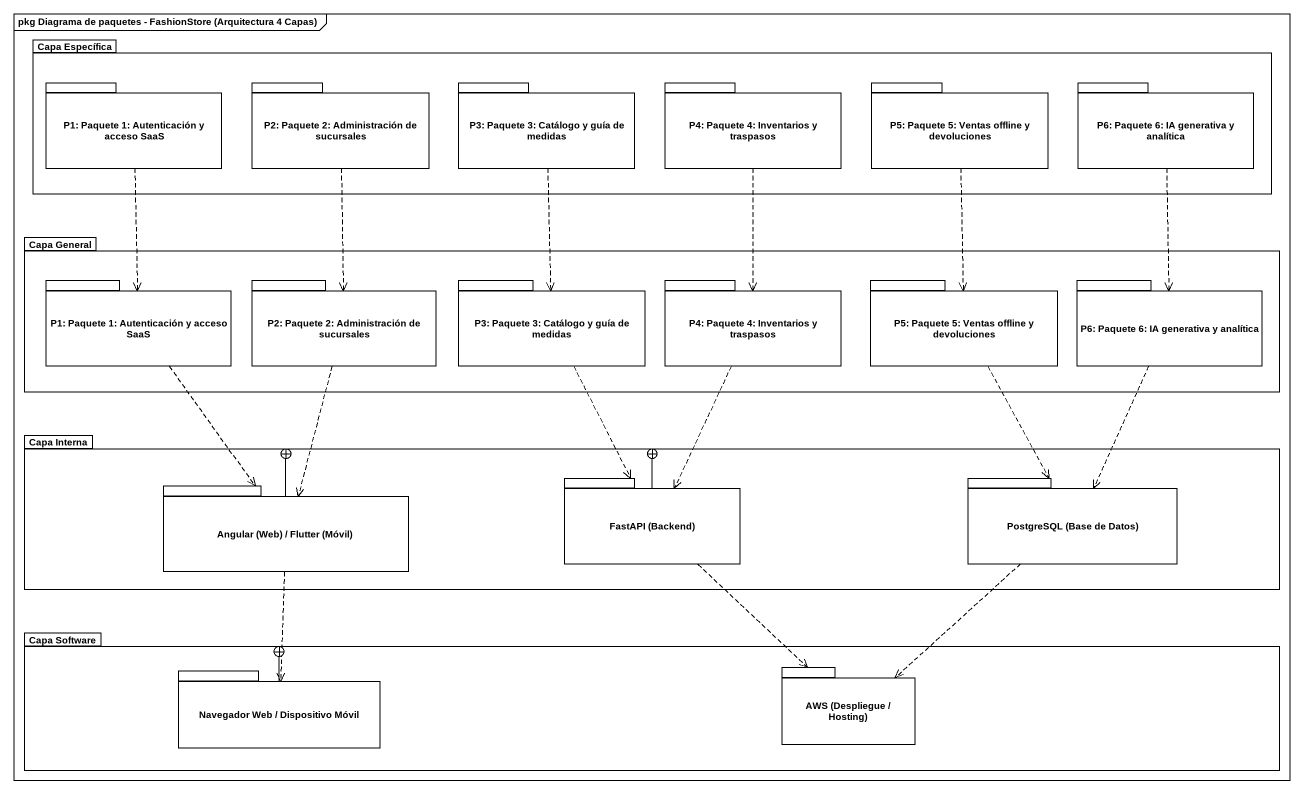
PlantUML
@startuml
mainframe pkg Diagrama de paquetes - FashionStore (Arquitectura 4 Capas)
package "Capa Específica" as Capa_Específica {
  package "P1: Paquete 1: Autenticación y acceso SaaS" as P1_Paquete_1_Autenticación {
  }
  package "P2: Paquete 2: Administración de sucursales" as P2_Paquete_2_Administración {
  }
  package "P3: Paquete 3: Catálogo y guía de medidas" as P3_Paquete_3_Catálogo_y {
  }
  package "P4: Paquete 4: Inventarios y traspasos" as P4_Paquete_4_Inventarios_y {
  }
  package "P5: Paquete 5: Ventas offline y devoluciones" as P5_Paquete_5_Ventas_offline {
  }
  package "P6: Paquete 6: IA generativa y analítica" as P6_Paquete_6_IA_generativa {
  }
}
package "Capa General" as Capa_General {
  package "P1: Paquete 1: Autenticación y acceso SaaS" as P1_Paquete_1_Autenticación_2 {
  }
  package "P2: Paquete 2: Administración de sucursales" as P2_Paquete_2_Administración_2 {
  }
  package "P3: Paquete 3: Catálogo y guía de medidas" as P3_Paquete_3_Catálogo_y_2 {
  }
  package "P4: Paquete 4: Inventarios y traspasos" as P4_Paquete_4_Inventarios_y_2 {
  }
  package "P5: Paquete 5: Ventas offline y devoluciones" as P5_Paquete_5_Ventas_offline_2 {
  }
  package "P6: Paquete 6: IA generativa y analítica" as P6_Paquete_6_IA_generativa_2 {
  }
}
package "Capa Interna" as Capa_Interna {
  package "FastAPI (Backend)" as FastAPI_Backend {
  }
  package "PostgreSQL (Base de Datos)" as PostgreSQL_Base_de_Datos {
  }
  package "Angular (Web) / Flutter (Móvil)" as Angular_Web_Flutter_Móvil {
  }
}
package "Capa Software" as Capa_Software {
  package "Navegador Web / Dispositivo Móvil" as Navegador_Web_Dispositivo {
  }
  package "AWS (Despliegue / Hosting)" as AWS_Despliegue_Hosting {
  }
}
P1_Paquete_1_Autenticación ..> P1_Paquete_1_Autenticación_2
P2_Paquete_2_Administración ..> P2_Paquete_2_Administración_2
P3_Paquete_3_Catálogo_y ..> P3_Paquete_3_Catálogo_y_2
P4_Paquete_4_Inventarios_y ..> P4_Paquete_4_Inventarios_y_2
P5_Paquete_5_Ventas_offline ..> P5_Paquete_5_Ventas_offline_2
P6_Paquete_6_IA_generativa ..> P6_Paquete_6_IA_generativa_2
P1_Paquete_1_Autenticación_2 ..> Angular_Web_Flutter_Móvil
P2_Paquete_2_Administración_2 ..> Angular_Web_Flutter_Móvil
P3_Paquete_3_Catálogo_y_2 ..> FastAPI_Backend
P4_Paquete_4_Inventarios_y_2 ..> FastAPI_Backend
P5_Paquete_5_Ventas_offline_2 ..> PostgreSQL_Base_de_Datos
P6_Paquete_6_IA_generativa_2 ..> PostgreSQL_Base_de_Datos
FastAPI_Backend -up-+ Capa_Interna
FastAPI_Backend ..> AWS_Despliegue_Hosting
PostgreSQL_Base_de_Datos ..> AWS_Despliegue_Hosting
Angular_Web_Flutter_Móvil -right-+ Capa_Interna
Angular_Web_Flutter_Móvil ..> Navegador_Web_Dispositivo
Navegador_Web_Dispositivo -right-+ Capa_Software
@enduml
